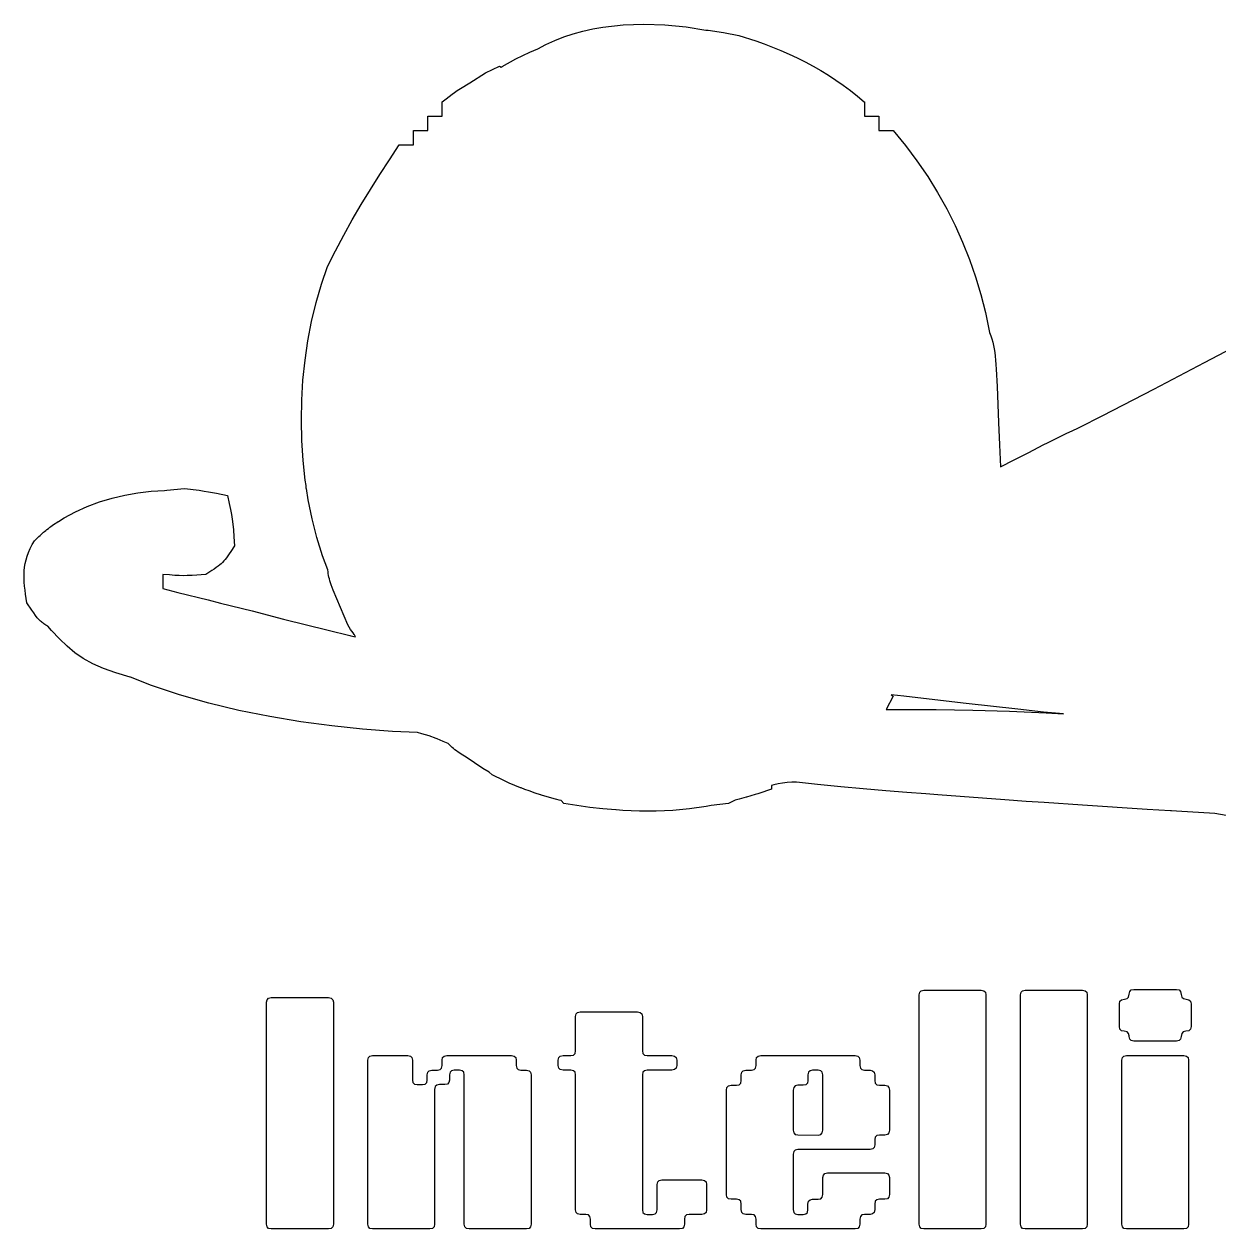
# Model space of a CAD drawing. Header units: millimetres. Extents: x 60 to 220, y -152 to -53.
# Drawn here: x 205.376 to 210.111, y -135.934 to -131.16 of the extents above; entities that cross this region are included whole.
import ezdxf

# ---------------------------------------------------------------- set-up
doc = ezdxf.new("R2010")
doc.units = ezdxf.units.MM
doc.layers.add('F.Silkscreen', color=41, linetype='CONTINUOUS', true_color=0xf2eda1)

msp = doc.modelspace()

# ---------------------------------------------------------------- linework, layer by layer
at = {"layer": 'F.Silkscreen', "linetype": 'CONTINUOUS'}
for p, q in [((207.552503, -131.198254), (207.590542, -131.187688)), ((207.590542, -131.187688), (207.629384, -131.17891)), ((207.629384, -131.17891), (207.668914, -131.171856)), ((207.668914, -131.171856), (207.749717, -131.162684)), ((207.749717, -131.162684), (207.832204, -131.159749)), ((207.832204, -131.159749), (207.915629, -131.162611)), ((207.915629, -131.162611), (207.999264, -131.170838)), ((207.999264, -131.170838), (208.077926, -131.183295)), ((208.077926, -131.183295), (208.087236, -131.184343)), ((208.087236, -131.184343), (208.147791, -131.193308)), ((207.444057, -131.241179), (207.479175, -131.224943)), ((207.479175, -131.224943), (207.515346, -131.210657)), ((207.515346, -131.210657), (207.552503, -131.198254)), ((208.147791, -131.193308), (208.208283, -131.204328)), ((208.208283, -131.204328), (208.275829, -131.226512)), ((208.275829, -131.226512), (208.309224, -131.238582)), ((208.309224, -131.238582), (208.34234, -131.251358)), ((207.325363, -131.297561), (207.380558, -131.271289)), ((207.380558, -131.271289), (207.412192, -131.258287)), ((207.412192, -131.258287), (207.444057, -131.241179)), ((208.34234, -131.251358), (208.375133, -131.264834)), ((208.375133, -131.264834), (208.407584, -131.279053)), ((208.407584, -131.279053), (208.439657, -131.294053)), ((207.204294, -131.35288), (207.259465, -131.32662)), ((207.259465, -131.32662), (207.266278, -131.330026)), ((207.266278, -131.330026), (207.271045, -131.327172)), ((207.271045, -131.327172), (207.325363, -131.297561)), ((208.439657, -131.294053), (208.47131, -131.309856)), ((208.47131, -131.309856), (208.502517, -131.326491)), ((208.502517, -131.326491), (208.533245, -131.343973)), ((207.142486, -131.392201), (207.204294, -131.35288)), ((208.533245, -131.343973), (208.563458, -131.36234)), ((208.563458, -131.36234), (208.593134, -131.38162)), ((208.593134, -131.38162), (208.622233, -131.401843)), ((207.071877, -131.438005), (207.082061, -131.430737)), ((207.082061, -131.430737), (207.09291, -131.42341)), ((207.09291, -131.42341), (207.105741, -131.415146)), ((207.105741, -131.415146), (207.142486, -131.392201)), ((208.622233, -131.401843), (208.650735, -131.423029)), ((208.650735, -131.423029), (208.678596, -131.445213)), ((207.032595, -131.468428), (207.048445, -131.455951)), ((207.032595, -131.525137), (207.032595, -131.468428)), ((207.048445, -131.455951), (207.061107, -131.446117)), ((207.061107, -131.446117), (207.071877, -131.438005)), ((208.678596, -131.445213), (208.70535, -131.46805)), ((208.70535, -131.46805), (208.705793, -131.468428)), ((208.705793, -131.468428), (208.705793, -131.525137)), ((206.975864, -131.581871), (206.975864, -131.525137)), ((206.975864, -131.525137), (207.032595, -131.525137)), ((208.705793, -131.525137), (208.762502, -131.525137)), ((208.762502, -131.525137), (208.762502, -131.581871)), ((206.919154, -131.638569), (206.919154, -131.581871)), ((206.919154, -131.581871), (206.975864, -131.581871)), ((208.762502, -131.581871), (208.819231, -131.581871)), ((208.819231, -131.581871), (208.868295, -131.641399)), ((206.823803, -131.697027), (206.862428, -131.638569)), ((206.862428, -131.638569), (206.919154, -131.638569)), ((208.868295, -131.641399), (208.914065, -131.702204)), ((206.785776, -131.755794), (206.823803, -131.697027)), ((208.914065, -131.702204), (208.956583, -131.764267)), ((206.748519, -131.814995), (206.785776, -131.755794)), ((208.956583, -131.764267), (208.995908, -131.827538)), ((206.712156, -131.874712), (206.748519, -131.814995)), ((208.995908, -131.827538), (209.032069, -131.892024)), ((206.67685, -131.935035), (206.712156, -131.874712)), ((209.032069, -131.892024), (209.065108, -131.957686)), ((206.642764, -131.996075), (206.67685, -131.935035)), ((206.610037, -132.057926), (206.642764, -131.996075)), ((209.065108, -131.957686), (209.095102, -132.024482)), ((209.095102, -132.024482), (209.122044, -132.092423)), ((206.578835, -132.120682), (206.610037, -132.057926)), ((209.122044, -132.092423), (209.146032, -132.16146)), ((206.554636, -132.190815), (206.578835, -132.120682)), ((206.533553, -132.26336), (206.554636, -132.190815)), ((209.146032, -132.16146), (209.167061, -132.231592)), ((209.167061, -132.231592), (209.185194, -132.302765)), ((206.515666, -132.337952), (206.533553, -132.26336)), ((206.500974, -132.414254), (206.515666, -132.337952)), ((209.185194, -132.302765), (209.200485, -132.374979)), ((209.200485, -132.374979), (209.201581, -132.381415)), ((209.201581, -132.381415), (209.201823, -132.382013)), ((209.201823, -132.382013), (209.206548, -132.394853)), ((206.489532, -132.491918), (206.500974, -132.414254)), ((209.206548, -132.394853), (209.210702, -132.407531)), ((209.210702, -132.407531), (209.214337, -132.420254)), ((209.214337, -132.420254), (209.217479, -132.433216)), ((209.217479, -132.433216), (209.220166, -132.446615)), ((210.053617, -132.501118), (210.217859, -132.414547)), ((209.220166, -132.446615), (209.222419, -132.460652)), ((209.222419, -132.460652), (209.224297, -132.475515)), ((209.224297, -132.475515), (209.225827, -132.491394)), ((206.481331, -132.570581), (206.489532, -132.491918)), ((209.225827, -132.491394), (209.227044, -132.50851)), ((209.227044, -132.50851), (209.228007, -132.527024)), ((209.228007, -132.527024), (209.231324, -132.595713)), ((209.852461, -132.606742), (210.053617, -132.501118)), ((206.476441, -132.64991), (206.481331, -132.570581)), ((209.231324, -132.595713), (209.233988, -132.666606)), ((209.650596, -132.710832), (209.852461, -132.606742)), ((206.474858, -132.729558), (206.476441, -132.64991)), ((209.233988, -132.666606), (209.23731, -132.73883)), ((209.557322, -132.758088), (209.650596, -132.710832)), ((206.47663, -132.809153), (206.474858, -132.729558)), ((209.23731, -132.73883), (209.241098, -132.826777)), ((209.531459, -132.769534), (209.552073, -132.76029)), ((209.552073, -132.76029), (209.557322, -132.758088)), ((206.481772, -132.888386), (206.47663, -132.809153)), ((209.43109, -132.819527), (209.504942, -132.781818)), ((209.504942, -132.781818), (209.531459, -132.769534)), ((209.241098, -132.826777), (209.244611, -132.914749)), ((209.299509, -132.886295), (209.354513, -132.85803)), ((209.354513, -132.85803), (209.416322, -132.826125)), ((209.416322, -132.826125), (209.43109, -132.819527)), ((206.490334, -132.966883), (206.481772, -132.888386)), ((209.244611, -132.914749), (209.299509, -132.886295)), ((205.879735, -133.010833), (205.931996, -133.007269)), ((205.931996, -133.007269), (205.94122, -133.007105)), ((205.94122, -133.007105), (206.011656, -132.999834)), ((206.011656, -132.999834), (206.069583, -133.007194)), ((206.069583, -133.007194), (206.089717, -133.009975)), ((206.493534, -132.987587), (206.490334, -132.966883)), ((206.493761, -132.999834), (206.493534, -132.987587)), ((206.495428, -132.999834), (206.493761, -132.999834)), ((206.502298, -133.044275), (206.495428, -132.999834)), ((205.62614, -133.071012), (205.674686, -133.053142)), ((205.674686, -133.053142), (205.724656, -133.038245)), ((205.724656, -133.038245), (205.775725, -133.026272)), ((205.775725, -133.026272), (205.827541, -133.017161)), ((205.827541, -133.017161), (205.879735, -133.010833)), ((206.089717, -133.009975), (206.106637, -133.012593)), ((206.106637, -133.012593), (206.122287, -133.015391)), ((206.122287, -133.015391), (206.138707, -133.018702)), ((206.138707, -133.018702), (206.181816, -133.028181)), ((206.181816, -133.028181), (206.188853, -133.058819)), ((206.517749, -133.120267), (206.502298, -133.044275)), ((205.534775, -133.115971), (205.579392, -133.09194)), ((205.579392, -133.09194), (205.62614, -133.071012)), ((206.188853, -133.058819), (206.194227, -133.083132)), ((206.194227, -133.083132), (206.198267, -133.103457)), ((205.481768, -133.151199), (205.492635, -133.143159)), ((205.492635, -133.143159), (205.50999, -133.131961)), ((205.50999, -133.131961), (205.51133, -133.131041)), ((205.51133, -133.131041), (205.512319, -133.130458)), ((205.512319, -133.130458), (205.534775, -133.115971)), ((206.198267, -133.103457), (206.199891, -133.112854)), ((206.199891, -133.112854), (206.201311, -133.122128)), ((206.201311, -133.122128), (206.203692, -133.141456)), ((206.203692, -133.141456), (206.205745, -133.163776)), ((206.536669, -133.194463), (206.517749, -133.120267)), ((205.417232, -133.206967), (205.431841, -133.192664)), ((205.431841, -133.192664), (205.433293, -133.191347)), ((205.433293, -133.191347), (205.434821, -133.189863)), ((205.434821, -133.189863), (205.43946, -133.185763)), ((205.43946, -133.185763), (205.446973, -133.178958)), ((205.446973, -133.178958), (205.450537, -133.175973)), ((205.450537, -133.175973), (205.453367, -133.173473)), ((205.453367, -133.173473), (205.457685, -133.169988)), ((205.457685, -133.169988), (205.462502, -133.165956)), ((205.462502, -133.165956), (205.466788, -133.162643)), ((205.466788, -133.162643), (205.472697, -133.157877)), ((205.472697, -133.157877), (205.478235, -133.1538)), ((205.478235, -133.1538), (205.478423, -133.153655)), ((205.478423, -133.153655), (205.478563, -133.153558)), ((205.478563, -133.153558), (205.481768, -133.151199)), ((206.205745, -133.163776), (206.207788, -133.191418)), ((206.207788, -133.191418), (206.210168, -133.226697)), ((206.559119, -133.26654), (206.536669, -133.194463)), ((205.393866, -133.253136), (205.400404, -133.238144)), ((205.400404, -133.238144), (205.403032, -133.232983)), ((205.403032, -133.232983), (205.40828, -133.22247)), ((205.40828, -133.22247), (205.417111, -133.207085)), ((205.417111, -133.207085), (205.417232, -133.206967)), ((206.210168, -133.226697), (206.195416, -133.249602)), ((205.380876, -133.297231), (205.384164, -133.282618)), ((205.384164, -133.282618), (205.388485, -133.267951)), ((205.388485, -133.267951), (205.393866, -133.253136)), ((206.162773, -133.292725), (206.157264, -133.297932)), ((206.167965, -133.287237), (206.162773, -133.292725)), ((206.173037, -133.281285), (206.167965, -133.287237)), ((206.178154, -133.274721), (206.173037, -133.281285)), ((206.183475, -133.26736), (206.178154, -133.274721)), ((206.189172, -133.259035), (206.183475, -133.26736)), ((206.195416, -133.249602), (206.189172, -133.259035)), ((206.57998, -133.322448), (206.559119, -133.26654)), ((205.376308, -133.341294), (205.377027, -133.326505)), ((205.376349, -133.356274), (205.376308, -133.341294)), ((205.377027, -133.326505), (205.378509, -133.311839)), ((205.378509, -133.311839), (205.380876, -133.297231)), ((205.952503, -133.342454), (205.926584, -133.340135)), ((205.926584, -133.340135), (205.926584, -133.396837)), ((206.096729, -133.340135), (206.042233, -133.344117)), ((206.119637, -133.325374), (206.096729, -133.340135)), ((206.129071, -133.319138), (206.119637, -133.325374)), ((206.137399, -133.313439), (206.129071, -133.319138)), ((206.144757, -133.30811), (206.137399, -133.313439)), ((206.151314, -133.303001), (206.144757, -133.30811)), ((206.157264, -133.297932), (206.151314, -133.303001)), ((206.579995, -133.322697), (206.57998, -133.322448)), ((206.580664, -133.330283), (206.579995, -133.322697)), ((206.581572, -133.3374), (206.580664, -133.330283)), ((206.582726, -133.344251), (206.581572, -133.3374)), ((205.377034, -133.371497), (205.376349, -133.356274)), ((205.378278, -133.387029), (205.377034, -133.371497)), ((205.38007, -133.402936), (205.378278, -133.387029)), ((205.973113, -133.344117), (205.952503, -133.342454)), ((205.990389, -133.345122), (205.973113, -133.344117)), ((206.00634, -133.345448), (205.990389, -133.345122)), ((206.022958, -133.345122), (206.00634, -133.345448)), ((206.042233, -133.344117), (206.022958, -133.345122)), ((206.584176, -133.351066), (206.582726, -133.344251)), ((206.585936, -133.358065), (206.584176, -133.351066)), ((206.588055, -133.365448), (206.585936, -133.358065)), ((206.590544, -133.373448), (206.588055, -133.365448)), ((206.593468, -133.382283), (206.590544, -133.373448)), ((206.600661, -133.40328), (206.593468, -133.382283)), ((205.382271, -133.419296), (205.38007, -133.402936)), ((205.387758, -133.453572), (205.382271, -133.419296)), ((205.926584, -133.396837), (205.986076, -133.411473)), ((205.986076, -133.411473), (206.10518, -133.441456)), ((206.630245, -133.471299), (206.600661, -133.40328)), ((205.406646, -133.481709), (205.387758, -133.453572)), ((205.414617, -133.493216), (205.406646, -133.481709)), ((206.10518, -133.441456), (206.154774, -133.453795)), ((206.154774, -133.453795), (206.279355, -133.485244)), ((206.659163, -133.539757), (206.630245, -133.471299)), ((205.421876, -133.503201), (205.414617, -133.493216)), ((205.428634, -133.511872), (205.421876, -133.503201)), ((205.435096, -133.519386), (205.428634, -133.511872)), ((205.441493, -133.525885), (205.435096, -133.519386)), ((205.44473, -133.528813), (205.441493, -133.525885)), ((205.448014, -133.531564), (205.44473, -133.528813)), ((205.451397, -133.534139), (205.448014, -133.531564)), ((206.279355, -133.485244), (206.403812, -133.517152)), ((206.403812, -133.517152), (206.581066, -133.561886)), ((205.454856, -133.53658), (205.451397, -133.534139)), ((205.458481, -133.538886), (205.454856, -133.53658)), ((205.462247, -133.54109), (205.458481, -133.538886)), ((205.469902, -133.545022), (205.462247, -133.54109)), ((205.470672, -133.545853), (205.469902, -133.545022)), ((205.485129, -133.562792), (205.470672, -133.545853)), ((205.515975, -133.59605), (205.485129, -133.562792)), ((206.581066, -133.561886), (206.667577, -133.582807)), ((206.670249, -133.55817), (206.659163, -133.539757)), ((206.675073, -133.565727), (206.670249, -133.55817)), ((206.67963, -133.572351), (206.675073, -133.565727)), ((206.684108, -133.578166), (206.67963, -133.572351)), ((206.686023, -133.580315), (206.684108, -133.578166)), ((205.546312, -133.625279), (205.515975, -133.59605)), ((205.577498, -133.651041), (205.546312, -133.625279)), ((206.667577, -133.582807), (206.671233, -133.583672)), ((206.671233, -133.583672), (206.689133, -133.587791)), ((206.689133, -133.587791), (206.686023, -133.580315)), ((205.611017, -133.6739), (205.577498, -133.651041)), ((205.648227, -133.694437), (205.611017, -133.6739)), ((205.690597, -133.71318), (205.648227, -133.694437)), ((205.739499, -133.730734), (205.690597, -133.71318)), ((205.796408, -133.747635), (205.739499, -133.730734)), ((205.798274, -133.748108), (205.796408, -133.747635)), ((205.880988, -133.78096), (205.798274, -133.748108)), ((205.992078, -133.818151), (205.880988, -133.78096)), ((206.108015, -133.850964), (205.992078, -133.818151)), ((208.861494, -133.823411), (208.812392, -133.8177)), ((208.812392, -133.8177), (208.819231, -133.822241)), ((206.227581, -133.879528), (206.108015, -133.850964)), ((208.819231, -133.822241), (208.792319, -133.87606)), ((208.985266, -133.83722), (208.861494, -133.823411)), ((209.108988, -133.851414), (208.985266, -133.83722)), ((209.313799, -133.875041), (209.108988, -133.851414)), ((206.349514, -133.903942), (206.227581, -133.879528)), ((206.47253, -133.924322), (206.349514, -133.903942)), ((208.792319, -133.87606), (208.797971, -133.875948)), ((208.797971, -133.875948), (208.858143, -133.875384)), ((208.858143, -133.875384), (208.918487, -133.875419)), ((208.918487, -133.875419), (208.990307, -133.875584)), ((208.990307, -133.875584), (209.135603, -133.877833)), ((209.135603, -133.877833), (209.28072, -133.88238)), ((209.28072, -133.88238), (209.425789, -133.888954)), ((209.415994, -133.885702), (209.313799, -133.875041)), ((209.495233, -133.892916), (209.415994, -133.885702)), ((209.425789, -133.888954), (209.495233, -133.892916)), ((206.595413, -133.940805), (206.47253, -133.924322)), ((206.716874, -133.95348), (206.595413, -133.940805)), ((206.835707, -133.962489), (206.716874, -133.95348)), ((206.935652, -133.967209), (206.835707, -133.962489)), ((206.952023, -133.971667), (206.935652, -133.967209)), ((206.980794, -133.980635), (206.952023, -133.971667)), ((207.009203, -133.99075), (206.980794, -133.980635)), ((207.013253, -133.992415), (207.009203, -133.99075)), ((207.037222, -134.002174), (207.013253, -133.992415)), ((207.055988, -134.010918), (207.037222, -134.002174)), ((207.062228, -134.015854), (207.055988, -134.010918)), ((207.0641, -134.018105), (207.062228, -134.015854)), ((207.068118, -134.02234), (207.0641, -134.018105)), ((207.072541, -134.026455), (207.068118, -134.02234)), ((207.077513, -134.030585), (207.072541, -134.026455)), ((207.083126, -134.034885), (207.077513, -134.030585)), ((207.089522, -134.039455), (207.083126, -134.034885)), ((207.096815, -134.044465), (207.089522, -134.039455)), ((207.114565, -134.056327), (207.096815, -134.044465)), ((207.121319, -134.060072), (207.114565, -134.056327)), ((207.128397, -134.065224), (207.121319, -134.060072)), ((207.160756, -134.087522), (207.128397, -134.065224)), ((207.193707, -134.108898), (207.160756, -134.087522)), ((207.218774, -134.124091), (207.193707, -134.108898)), ((207.231101, -134.134193), (207.218774, -134.124091)), ((207.277335, -134.156788), (207.231101, -134.134193)), ((207.298455, -134.167766), (207.277335, -134.156788)), ((207.342877, -134.185454), (207.298455, -134.167766)), ((207.344369, -134.186092), (207.342877, -134.185454)), ((207.345888, -134.186652), (207.344369, -134.186092)), ((207.360613, -134.192516), (207.345888, -134.186652)), ((207.377083, -134.19817), (207.360613, -134.192516)), ((207.401088, -134.207033), (207.377083, -134.19817)), ((208.337125, -134.190917), (208.288007, -134.208035)), ((208.347554, -134.174054), (208.337125, -134.17685)), ((208.337125, -134.17685), (208.337125, -134.190917)), ((208.364506, -134.170313), (208.347554, -134.174054)), ((208.381871, -134.167373), (208.364506, -134.170313)), ((208.399685, -134.165294), (208.381871, -134.167373)), ((208.418064, -134.164159), (208.399685, -134.165294)), ((208.437059, -134.16402), (208.418064, -134.164159)), ((208.519908, -134.172644), (208.437059, -134.16402)), ((208.611942, -134.181588), (208.519908, -134.172644)), ((208.701267, -134.190094), (208.611942, -134.181588)), ((208.790655, -134.197814), (208.701267, -134.190094)), ((208.874608, -134.204084), (208.790655, -134.197814)), ((207.421938, -134.213569), (207.401088, -134.207033)), ((207.423694, -134.214172), (207.421938, -134.213569)), ((207.425966, -134.214832), (207.423694, -134.214172)), ((207.457939, -134.224855), (207.425966, -134.214832)), ((207.481755, -134.231036), (207.457939, -134.224855)), ((207.487565, -134.232724), (207.481755, -134.231036)), ((207.496313, -134.234815), (207.487565, -134.232724)), ((207.503831, -134.236766), (207.496313, -134.234815)), ((207.514708, -134.247641), (207.503831, -134.236766)), ((207.565894, -134.256282), (207.514708, -134.247641)), ((208.166962, -134.247641), (208.09882, -134.256056)), ((208.193199, -134.235511), (208.166962, -134.247641)), ((208.209276, -134.231626), (208.193199, -134.235511)), ((208.237889, -134.223263), (208.209276, -134.231626)), ((208.238273, -134.223163), (208.237889, -134.223263)), ((208.239257, -134.222863), (208.238273, -134.223163)), ((208.273571, -134.212835), (208.239257, -134.222863)), ((208.283618, -134.209369), (208.273571, -134.212835)), ((208.288007, -134.208035), (208.283618, -134.209369)), ((208.948929, -134.209534), (208.874608, -134.204084)), ((208.996399, -134.21392), (208.948929, -134.209534)), ((209.262773, -134.234226), (208.996399, -134.21392)), ((209.347332, -134.239678), (209.262773, -134.234226)), ((209.418178, -134.244263), (209.347332, -134.239678)), ((209.569658, -134.254601), (209.418178, -134.244263)), ((207.617446, -134.263481), (207.565894, -134.256282)), ((207.669295, -134.269203), (207.617446, -134.263481)), ((207.721372, -134.273404), (207.669295, -134.269203)), ((207.722916, -134.273482), (207.721372, -134.273404)), ((207.748688, -134.27588), (207.722916, -134.273482)), ((207.814811, -134.278908), (207.748688, -134.27588)), ((207.881001, -134.278819), (207.814811, -134.278908)), ((207.947173, -134.275608), (207.881001, -134.278819)), ((208.013201, -134.269299), (207.947173, -134.275608)), ((208.078992, -134.259862), (208.013201, -134.269299)), ((208.09882, -134.256056), (208.078992, -134.259862)), ((209.826768, -134.271549), (209.569658, -134.254601)), ((209.918511, -134.277653), (209.826768, -134.271549)), ((209.922941, -134.277889), (209.918511, -134.277653)), ((209.943031, -134.279214), (209.922941, -134.277889)), ((210.093719, -134.287535), (209.943031, -134.279214)), ((210.139428, -134.295616), (210.093719, -134.287535)), ((208.92297, -135.006456), (208.925151, -134.995901)), ((208.92297, -135.91529), (208.92297, -135.006456)), ((208.925151, -134.995901), (208.931007, -134.990044)), ((208.931007, -134.990044), (208.941563, -134.987863)), ((208.941563, -134.987863), (209.168782, -134.987863)), ((209.168782, -134.987863), (209.179337, -134.990044)), ((209.179337, -134.990044), (209.185194, -134.995901)), ((209.185194, -134.995901), (209.187375, -135.006456)), ((209.187375, -135.006456), (209.187375, -135.91529)), ((209.324407, -135.006456), (209.326588, -134.995901)), ((209.324407, -135.91529), (209.324407, -135.006456)), ((209.326588, -134.995901), (209.332445, -134.990044)), ((209.332445, -134.990044), (209.343, -134.987863)), ((209.343, -134.987863), (209.570219, -134.987863)), ((209.570219, -134.987863), (209.580774, -134.990044)), ((209.580774, -134.990044), (209.586631, -134.995901)), ((209.586631, -134.995901), (209.588812, -135.006456)), ((209.588812, -135.006456), (209.588812, -135.91529)), ((209.752937, -135.015044), (209.755209, -135.003207)), ((209.755209, -135.003207), (209.757388, -134.99268)), ((209.757388, -134.99268), (209.763243, -134.986835)), ((209.763243, -134.986835), (209.773802, -134.984657)), ((209.773802, -134.984657), (209.942293, -134.984657)), ((209.942293, -134.984657), (209.952674, -134.986965)), ((209.952674, -134.986965), (209.958614, -134.993337)), ((209.958614, -134.993337), (209.960886, -135.005173)), ((209.960886, -135.005173), (209.963194, -135.015523)), ((206.337219, -135.036076), (206.339401, -135.025521)), ((206.337219, -135.91529), (206.337219, -135.036076)), ((206.339401, -135.025521), (206.345257, -135.019664)), ((206.345257, -135.019664), (206.355812, -135.017483)), ((206.355812, -135.017483), (206.583032, -135.017483)), ((206.583032, -135.017483), (206.593587, -135.019664)), ((206.593587, -135.019664), (206.599443, -135.025521)), ((206.599443, -135.025521), (206.601625, -135.036076)), ((206.601625, -135.036076), (206.601625, -135.91529)), ((209.716057, -135.042317), (209.718368, -135.031939)), ((209.716057, -135.132161), (209.716057, -135.042317)), ((209.718368, -135.031939), (209.724751, -135.025998)), ((209.724751, -135.025998), (209.736616, -135.023724)), ((209.736616, -135.023724), (209.746997, -135.021415)), ((209.746997, -135.021415), (209.752937, -135.015044)), ((209.963194, -135.015523), (209.969575, -135.021453)), ((209.969575, -135.021453), (209.981445, -135.023724)), ((209.981445, -135.023724), (209.992, -135.025905)), ((209.992, -135.025905), (209.997857, -135.031762)), ((209.997857, -135.031762), (210.000038, -135.042317)), ((210.000038, -135.042317), (210.000038, -135.132161)), ((207.561536, -135.092539), (207.563719, -135.081956)), ((207.561536, -135.228631), (207.561536, -135.092539)), ((207.563719, -135.081956), (207.569577, -135.076087)), ((207.569577, -135.076087), (207.580129, -135.073903)), ((207.580129, -135.073903), (207.80739, -135.073903)), ((207.80739, -135.073903), (207.817942, -135.076087)), ((207.817942, -135.076087), (207.8238, -135.081956)), ((207.8238, -135.081956), (207.825983, -135.092539)), ((207.825983, -135.092539), (207.825983, -135.228631)), ((209.718238, -135.142717), (209.716057, -135.132161)), ((209.724095, -135.148573), (209.718238, -135.142717)), ((209.73465, -135.150754), (209.724095, -135.148573)), ((209.746519, -135.153025), (209.73465, -135.150754)), ((209.7529, -135.158955), (209.746519, -135.153025)), ((209.969098, -135.153063), (209.963158, -135.159434)), ((209.979479, -135.150754), (209.969098, -135.153063)), ((209.991344, -135.148481), (209.979479, -135.150754)), ((209.997727, -135.142539), (209.991344, -135.148481)), ((210.000038, -135.132161), (209.997727, -135.142539)), ((209.755209, -135.169305), (209.7529, -135.158955)), ((209.755209, -135.171271), (209.755209, -135.169305)), ((209.757388, -135.181798), (209.755209, -135.171271)), ((209.763243, -135.187643), (209.757388, -135.181798)), ((209.773802, -135.189821), (209.763243, -135.187643)), ((209.942293, -135.189821), (209.773802, -135.189821)), ((209.952852, -135.187643), (209.942293, -135.189821)), ((209.958707, -135.181798), (209.952852, -135.187643)), ((209.960886, -135.171271), (209.958707, -135.181798)), ((209.963158, -135.159434), (209.960886, -135.171271)), ((206.74084, -135.255319), (206.746699, -135.249451)), ((206.746699, -135.249451), (206.75725, -135.247267)), ((206.75725, -135.247267), (206.896334, -135.247267)), ((206.896334, -135.247267), (206.906926, -135.249422)), ((206.906926, -135.249422), (206.912765, -135.255175)), ((207.034588, -135.255175), (207.040427, -135.249422)), ((207.040427, -135.249422), (207.051019, -135.247267)), ((207.051019, -135.247267), (207.307645, -135.247267)), ((207.307645, -135.247267), (207.318237, -135.249422)), ((207.318237, -135.249422), (207.324076, -135.255175)), ((207.495156, -135.25528), (207.501021, -135.249444)), ((207.501021, -135.249444), (207.511612, -135.247267)), ((207.511612, -135.247267), (207.542943, -135.247267)), ((207.542943, -135.247267), (207.553494, -135.245083)), ((207.553494, -135.245083), (207.559352, -135.239215)), ((207.559352, -135.239215), (207.561536, -135.228631)), ((207.825983, -135.228631), (207.828167, -135.239215)), ((207.828167, -135.239215), (207.834025, -135.245083)), ((207.834025, -135.245083), (207.844576, -135.247267)), ((207.844576, -135.247267), (207.943483, -135.247267)), ((207.943483, -135.247267), (207.954046, -135.249442)), ((207.954046, -135.249442), (207.959899, -135.255276)), ((208.27874, -135.255179), (208.28459, -135.249424)), ((208.28459, -135.249424), (208.295211, -135.247267)), ((208.295211, -135.247267), (208.669293, -135.247267)), ((208.669293, -135.247267), (208.679885, -135.249422)), ((208.679885, -135.249422), (208.685724, -135.255175)), ((209.728028, -135.255319), (209.733887, -135.249451)), ((209.733887, -135.249451), (209.744438, -135.247267)), ((209.744438, -135.247267), (209.971657, -135.247267)), ((209.971657, -135.247267), (209.982208, -135.249451)), ((209.982208, -135.249451), (209.988067, -135.255319)), ((206.738657, -135.265903), (206.74084, -135.255319)), ((206.738657, -135.915247), (206.738657, -135.265903)), ((206.912765, -135.255175), (206.914927, -135.265475)), ((206.914927, -135.265475), (206.914927, -135.343951)), ((207.024425, -135.302558), (207.030264, -135.296805)), ((207.030264, -135.296805), (207.032426, -135.286505)), ((207.032426, -135.265475), (207.034588, -135.255175)), ((207.032426, -135.286505), (207.032426, -135.265475)), ((207.324076, -135.255175), (207.326238, -135.265475)), ((207.326238, -135.265475), (207.326238, -135.286505)), ((207.326238, -135.286505), (207.328403, -135.296801)), ((207.328403, -135.296801), (207.334254, -135.302556)), ((207.492977, -135.265775), (207.495156, -135.25528)), ((207.492977, -135.286205), (207.492977, -135.265775)), ((207.495156, -135.2967), (207.492977, -135.286205)), ((207.501021, -135.302536), (207.495156, -135.2967)), ((207.959899, -135.296704), (207.954046, -135.302538)), ((207.959899, -135.255276), (207.962076, -135.265775)), ((207.962076, -135.286205), (207.959899, -135.296704)), ((207.962076, -135.265775), (207.962076, -135.286205)), ((208.268574, -135.302558), (208.274413, -135.296805)), ((208.274413, -135.296805), (208.276575, -135.286505)), ((208.276575, -135.265475), (208.27874, -135.255179)), ((208.276575, -135.286505), (208.276575, -135.265475)), ((208.685724, -135.255175), (208.687886, -135.265475)), ((208.687886, -135.265475), (208.687886, -135.286505)), ((208.687886, -135.286505), (208.690051, -135.296801)), ((208.690051, -135.296801), (208.695901, -135.302556)), ((209.725845, -135.265903), (209.728028, -135.255319)), ((209.725845, -135.915247), (209.725845, -135.265903)), ((209.988067, -135.255319), (209.99025, -135.265903)), ((209.99025, -135.265903), (209.99025, -135.915247)), ((206.914927, -135.343951), (206.917089, -135.354251)), ((206.971536, -135.354251), (206.973698, -135.343951)), ((206.973698, -135.322921), (206.97586, -135.31262)), ((206.973698, -135.343951), (206.973698, -135.322921)), ((206.97586, -135.31262), (206.981699, -135.306868)), ((206.981699, -135.306868), (206.992291, -135.304713)), ((206.992291, -135.304713), (207.013833, -135.304713)), ((207.013833, -135.304713), (207.024425, -135.302558)), ((207.061833, -135.343951), (207.059671, -135.354251)), ((207.063995, -135.31262), (207.061833, -135.322921)), ((207.061833, -135.322921), (207.061833, -135.343951)), ((207.069834, -135.306868), (207.063995, -135.31262)), ((207.080426, -135.304713), (207.069834, -135.306868)), ((207.102011, -135.304713), (207.080426, -135.304713)), ((207.112558, -135.3069), (207.102011, -135.304713)), ((207.118419, -135.31278), (207.112558, -135.3069)), ((207.120604, -135.323391), (207.118419, -135.31278)), ((207.120604, -135.915204), (207.120604, -135.323391)), ((207.334254, -135.302556), (207.344874, -135.304713)), ((207.344874, -135.304713), (207.366416, -135.304713)), ((207.366416, -135.304713), (207.376963, -135.3069)), ((207.376963, -135.3069), (207.382824, -135.31278)), ((207.382824, -135.31278), (207.385009, -135.323391)), ((207.385009, -135.323391), (207.385009, -135.915204)), ((207.511612, -135.304713), (207.501021, -135.302536)), ((207.542943, -135.304713), (207.511612, -135.304713)), ((207.55349, -135.3069), (207.542943, -135.304713)), ((207.55935, -135.31278), (207.55349, -135.3069)), ((207.561536, -135.323391), (207.55935, -135.31278)), ((207.561536, -135.857758), (207.561536, -135.323391)), ((207.828169, -135.31278), (207.825983, -135.323391)), ((207.825983, -135.323391), (207.825983, -135.857758)), ((207.834029, -135.3069), (207.828169, -135.31278)), ((207.844576, -135.304713), (207.834029, -135.3069)), ((207.943483, -135.304713), (207.844576, -135.304713)), ((207.954046, -135.302538), (207.943483, -135.304713)), ((208.21564, -135.356694), (208.217847, -135.345831)), ((208.217847, -135.323776), (208.220051, -135.312909)), ((208.217847, -135.345831), (208.217847, -135.323776)), ((208.220051, -135.312909), (208.225928, -135.306926)), ((208.225928, -135.306926), (208.23644, -135.304713)), ((208.23644, -135.304713), (208.257982, -135.304713)), ((208.257982, -135.304713), (208.268574, -135.302558)), ((208.482252, -135.345831), (208.480048, -135.356698)), ((208.484456, -135.312909), (208.482252, -135.323776)), ((208.482252, -135.323776), (208.482252, -135.345831)), ((208.490333, -135.306926), (208.484456, -135.312909)), ((208.500845, -135.304713), (208.490333, -135.306926)), ((208.52243, -135.304713), (208.500845, -135.304713)), ((208.532965, -135.306909), (208.52243, -135.304713)), ((208.538831, -135.312823), (208.532965, -135.306909)), ((208.541023, -135.32352), (208.538831, -135.312823)), ((208.541023, -135.543045), (208.541023, -135.32352)), ((208.695901, -135.302556), (208.706522, -135.304713)), ((208.706522, -135.304713), (208.728064, -135.304713)), ((208.728064, -135.304713), (208.738575, -135.306926)), ((208.738575, -135.306926), (208.744453, -135.312909)), ((208.744453, -135.312909), (208.746657, -135.323776)), ((208.746657, -135.323776), (208.746657, -135.345831)), ((208.746657, -135.345831), (208.748861, -135.356698)), ((206.917089, -135.354251), (206.922928, -135.360004)), ((206.922928, -135.360004), (206.93352, -135.362159)), ((206.93352, -135.362159), (206.955105, -135.362159)), ((206.955105, -135.362159), (206.965697, -135.360004)), ((206.965697, -135.360004), (206.971536, -135.354251)), ((207.005249, -135.37024), (207.003062, -135.38088)), ((207.003062, -135.38088), (207.003062, -135.915161)), ((207.011112, -135.364349), (207.005249, -135.37024)), ((207.021655, -135.362159), (207.011112, -135.364349)), ((207.04324, -135.362159), (207.021655, -135.362159)), ((207.053832, -135.360004), (207.04324, -135.362159)), ((207.059671, -135.354251), (207.053832, -135.360004)), ((208.159076, -135.383573), (208.161259, -135.372947)), ((208.159076, -135.797619), (208.159076, -135.383573)), ((208.161259, -135.372947), (208.167118, -135.367078)), ((208.167118, -135.367078), (208.177669, -135.364894)), ((208.177669, -135.364894), (208.199211, -135.364894)), ((208.199211, -135.364894), (208.20975, -135.362679)), ((208.20975, -135.362679), (208.21564, -135.356694)), ((208.425666, -135.372961), (208.423481, -135.383573)), ((208.423481, -135.383573), (208.423481, -135.543045)), ((208.431527, -135.367081), (208.425666, -135.372961)), ((208.442074, -135.364894), (208.431527, -135.367081)), ((208.463659, -135.364894), (208.442074, -135.364894)), ((208.47417, -135.362681), (208.463659, -135.364894)), ((208.480048, -135.356698), (208.47417, -135.362681)), ((208.748861, -135.356698), (208.754739, -135.362681)), ((208.754739, -135.362681), (208.76525, -135.364894)), ((208.76525, -135.364894), (208.786792, -135.364894)), ((208.786792, -135.364894), (208.797363, -135.367086)), ((208.797363, -135.367086), (208.803237, -135.37298)), ((208.803237, -135.37298), (208.805428, -135.383616)), ((208.805428, -135.383616), (208.805428, -135.543131)), ((208.423481, -135.543045), (208.425666, -135.553657)), ((208.425666, -135.553657), (208.431527, -135.559537)), ((208.431527, -135.559537), (208.442074, -135.561724)), ((208.442074, -135.561724), (208.52243, -135.561852)), ((208.52243, -135.561852), (208.532965, -135.559656)), ((208.532965, -135.559656), (208.538831, -135.553742)), ((208.538831, -135.553742), (208.541023, -135.543045)), ((208.748819, -135.569759), (208.746657, -135.58006)), ((208.746657, -135.58006), (208.746657, -135.601089)), ((208.754658, -135.564007), (208.748819, -135.569759)), ((208.76525, -135.561852), (208.754658, -135.564007)), ((208.786792, -135.561852), (208.76525, -135.561852)), ((208.797363, -135.55966), (208.786792, -135.561852)), ((208.803237, -135.553767), (208.797363, -135.55966)), ((208.805428, -135.543131), (208.803237, -135.553767)), ((208.425672, -135.627408), (208.423481, -135.638104)), ((208.431539, -135.621493), (208.425672, -135.627408)), ((208.442074, -135.619298), (208.431539, -135.621493)), ((208.728064, -135.619298), (208.442074, -135.619298)), ((208.738656, -135.617143), (208.728064, -135.619298)), ((208.744495, -135.61139), (208.738656, -135.617143)), ((208.746657, -135.601089), (208.744495, -135.61139)), ((208.423481, -135.638104), (208.423481, -135.85763)), ((208.541023, -135.73077), (208.543197, -135.7203)), ((208.543197, -135.7203), (208.549048, -135.714478)), ((208.549048, -135.714478), (208.559616, -135.712305)), ((208.559616, -135.712305), (208.786792, -135.712305)), ((208.786792, -135.712305), (208.797388, -135.71448)), ((208.797388, -135.71448), (208.80325, -135.720304)), ((208.80325, -135.720304), (208.805428, -135.73077)), ((207.884712, -135.758211), (207.886891, -135.747684)), ((207.884712, -135.857886), (207.884712, -135.758211)), ((207.886891, -135.747684), (207.892745, -135.741839)), ((207.892745, -135.741839), (207.903305, -135.739661)), ((207.903305, -135.739661), (208.061965, -135.739661)), ((208.061965, -135.739661), (208.072552, -135.741841)), ((208.072552, -135.741841), (208.078419, -135.747688)), ((208.078419, -135.747688), (208.0806, -135.758211)), ((208.0806, -135.758211), (208.0806, -135.857886)), ((208.541023, -135.79779), (208.541023, -135.73077)), ((208.805428, -135.73077), (208.805428, -135.79779)), ((208.161259, -135.808203), (208.159076, -135.797619)), ((208.167118, -135.814071), (208.161259, -135.808203)), ((208.177669, -135.816255), (208.167118, -135.814071)), ((208.199211, -135.816255), (208.177669, -135.816255)), ((208.20975, -135.81847), (208.199211, -135.816255)), ((208.21564, -135.824455), (208.20975, -135.81847)), ((208.484456, -135.824451), (208.490333, -135.818468)), ((208.490333, -135.818468), (208.500845, -135.816255)), ((208.500845, -135.816255), (208.52243, -135.816255)), ((208.52243, -135.816255), (208.532997, -135.814083)), ((208.532997, -135.814083), (208.538848, -135.808261)), ((208.538848, -135.808261), (208.541023, -135.79779)), ((208.754739, -135.818468), (208.748861, -135.824451)), ((208.76525, -135.816255), (208.754739, -135.818468)), ((208.786792, -135.816255), (208.76525, -135.816255)), ((208.797388, -135.814081), (208.786792, -135.816255)), ((208.80325, -135.808257), (208.797388, -135.814081)), ((208.805428, -135.79779), (208.80325, -135.808257)), ((207.563721, -135.86837), (207.561536, -135.857758)), ((207.569581, -135.87425), (207.563721, -135.86837)), ((207.825983, -135.857758), (207.828169, -135.86837)), ((207.828169, -135.86837), (207.834029, -135.87425)), ((207.876678, -135.874258), (207.882533, -135.868413)), ((207.882533, -135.868413), (207.884712, -135.857886)), ((208.078419, -135.868409), (208.072552, -135.874256)), ((208.0806, -135.857886), (208.078419, -135.868409)), ((208.217847, -135.835318), (208.21564, -135.824455)), ((208.217847, -135.857373), (208.217847, -135.835318)), ((208.220051, -135.86824), (208.217847, -135.857373)), ((208.225928, -135.874224), (208.220051, -135.86824)), ((208.423481, -135.85763), (208.425672, -135.868327)), ((208.425672, -135.868327), (208.431539, -135.874241)), ((208.47417, -135.874224), (208.480048, -135.86824)), ((208.480048, -135.86824), (208.482252, -135.857373)), ((208.482252, -135.835318), (208.484456, -135.824451)), ((208.482252, -135.857373), (208.482252, -135.835318)), ((208.744453, -135.86824), (208.738575, -135.874224)), ((208.746657, -135.857373), (208.744453, -135.86824)), ((208.748861, -135.824451), (208.746657, -135.835318)), ((208.746657, -135.835318), (208.746657, -135.857373)), ((206.339401, -135.925845), (206.337219, -135.91529)), ((206.601625, -135.91529), (206.599443, -135.925845)), ((206.74084, -135.92583), (206.738657, -135.915247)), ((207.003062, -135.915161), (207.000875, -135.925801)), ((207.122789, -135.925816), (207.120604, -135.915204)), ((207.385009, -135.915204), (207.382824, -135.925816)), ((207.580129, -135.876437), (207.569581, -135.87425)), ((207.601671, -135.876437), (207.580129, -135.876437)), ((207.612291, -135.878593), (207.601671, -135.876437)), ((207.618142, -135.884348), (207.612291, -135.878593)), ((207.620307, -135.894645), (207.618142, -135.884348)), ((207.620307, -135.915674), (207.620307, -135.894645)), ((207.622469, -135.925975), (207.620307, -135.915674)), ((207.834029, -135.87425), (207.844576, -135.876437)), ((207.844576, -135.876437), (207.866119, -135.876437)), ((207.866119, -135.876437), (207.876678, -135.874258)), ((207.992465, -135.915674), (207.990303, -135.925975)), ((207.994627, -135.884344), (207.992465, -135.894645)), ((207.992465, -135.894645), (207.992465, -135.915674)), ((208.000467, -135.878591), (207.994627, -135.884344)), ((208.011058, -135.876437), (208.000467, -135.878591)), ((208.061965, -135.876437), (208.011058, -135.876437)), ((208.072552, -135.874256), (208.061965, -135.876437)), ((208.23644, -135.876437), (208.225928, -135.874224)), ((208.257982, -135.876437), (208.23644, -135.876437)), ((208.268574, -135.878591), (208.257982, -135.876437)), ((208.274413, -135.884344), (208.268574, -135.878591)), ((208.276575, -135.894645), (208.274413, -135.884344)), ((208.276575, -135.915674), (208.276575, -135.894645)), ((208.27874, -135.925971), (208.276575, -135.915674)), ((208.431539, -135.874241), (208.442074, -135.876437)), ((208.442074, -135.876437), (208.463659, -135.876437)), ((208.463659, -135.876437), (208.47417, -135.874224)), ((208.687886, -135.915674), (208.685724, -135.925975)), ((208.690051, -135.884348), (208.687886, -135.894645)), ((208.687886, -135.894645), (208.687886, -135.915674)), ((208.695901, -135.878593), (208.690051, -135.884348)), ((208.706522, -135.876437), (208.695901, -135.878593)), ((208.728064, -135.876437), (208.706522, -135.876437)), ((208.738575, -135.874224), (208.728064, -135.876437)), ((208.925151, -135.925845), (208.92297, -135.91529)), ((209.187375, -135.91529), (209.185194, -135.925845)), ((209.326588, -135.925845), (209.324407, -135.91529)), ((209.588812, -135.91529), (209.586631, -135.925845)), ((209.728028, -135.92583), (209.725845, -135.915247)), ((209.99025, -135.915247), (209.988067, -135.92583)), ((206.345257, -135.931701), (206.339401, -135.925845)), ((206.355812, -135.933883), (206.345257, -135.931701)), ((206.583032, -135.933883), (206.355812, -135.933883)), ((206.593587, -135.931701), (206.583032, -135.933883)), ((206.599443, -135.925845), (206.593587, -135.931701)), ((206.746699, -135.931698), (206.74084, -135.92583)), ((206.75725, -135.933883), (206.746699, -135.931698)), ((206.984469, -135.933883), (206.75725, -135.933883)), ((206.995012, -135.931693), (206.984469, -135.933883)), ((207.000875, -135.925801), (206.995012, -135.931693)), ((207.12865, -135.931696), (207.122789, -135.925816)), ((207.139197, -135.933883), (207.12865, -135.931696)), ((207.366416, -135.933883), (207.139197, -135.933883)), ((207.376963, -135.931696), (207.366416, -135.933883)), ((207.382824, -135.925816), (207.376963, -135.931696)), ((207.628308, -135.931728), (207.622469, -135.925975)), ((207.6389, -135.933883), (207.628308, -135.931728)), ((207.973872, -135.933883), (207.6389, -135.933883)), ((207.984464, -135.931728), (207.973872, -135.933883)), ((207.990303, -135.925975), (207.984464, -135.931728)), ((208.28459, -135.931726), (208.27874, -135.925971)), ((208.295211, -135.933883), (208.28459, -135.931726)), ((208.669293, -135.933883), (208.295211, -135.933883)), ((208.679885, -135.931728), (208.669293, -135.933883)), ((208.685724, -135.925975), (208.679885, -135.931728)), ((208.931007, -135.931701), (208.925151, -135.925845)), ((208.941563, -135.933883), (208.931007, -135.931701)), ((209.168782, -135.933883), (208.941563, -135.933883)), ((209.179337, -135.931701), (209.168782, -135.933883)), ((209.185194, -135.925845), (209.179337, -135.931701)), ((209.332445, -135.931701), (209.326588, -135.925845)), ((209.343, -135.933883), (209.332445, -135.931701)), ((209.570219, -135.933883), (209.343, -135.933883)), ((209.580774, -135.931701), (209.570219, -135.933883)), ((209.586631, -135.925845), (209.580774, -135.931701)), ((209.733887, -135.931698), (209.728028, -135.92583)), ((209.744438, -135.933883), (209.733887, -135.931698)), ((209.971657, -135.933883), (209.744438, -135.933883)), ((209.982208, -135.931698), (209.971657, -135.933883)), ((209.988067, -135.92583), (209.982208, -135.931698))]:
    msp.add_line(p, q, dxfattribs=at)

doc.saveas('drawing.dxf')
